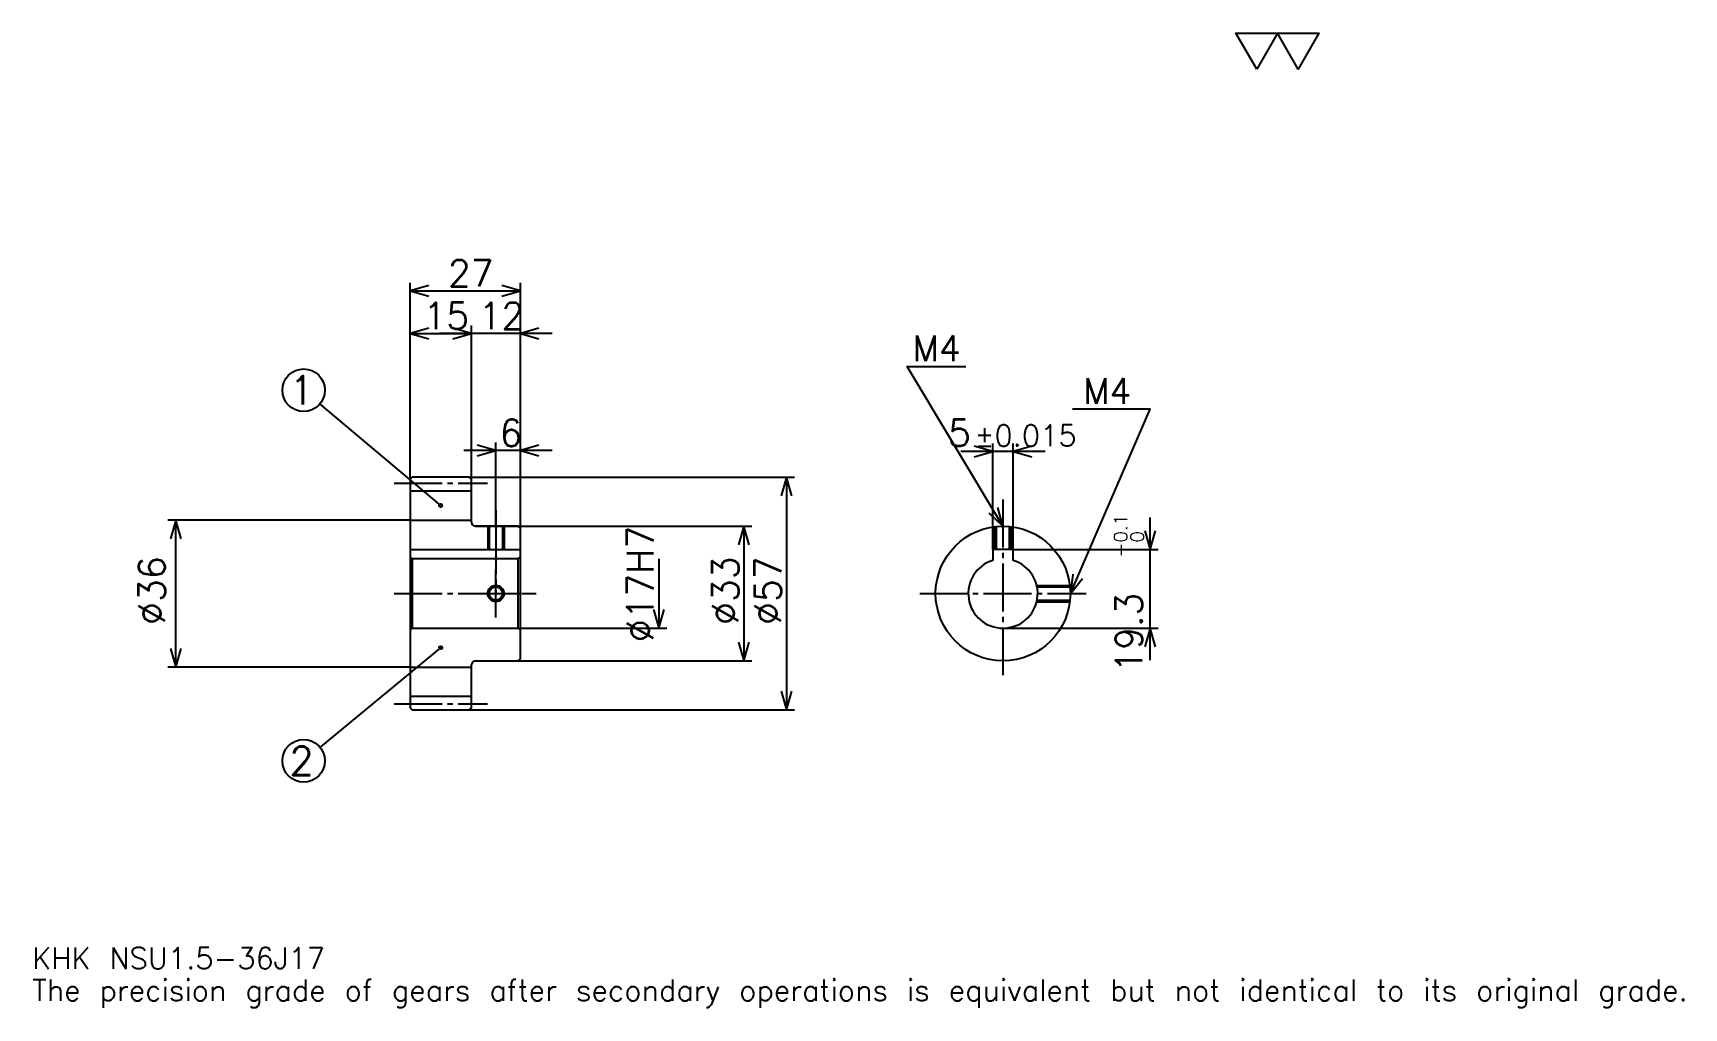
# Model space of a CAD drawing. Extents: x 13 to 418, y 5 to 244.
import ezdxf

# ---------------------------------------------------------------- set-up
doc = ezdxf.new("R2010")
doc.units = 0
doc.linetypes.add('DASHDOT', pattern=[15.652174, 11.73913, -1.304348, 1.304348, -1.304348])
doc.layers.get('0').update_dxf_attribs({"linetype": 'CONTINUOUS'})
doc.layers.add('DASHDOT', color=6, linetype='DASHDOT')
doc.styles.add('KANJI', font='TXT', dxfattribs={"bigfont": 'BIGFONT'})

msp = doc.modelspace()

# ---------------------------------------------------------------- linework, layer by layer
at = {"color": 5}
for p, q in [((105.652168, 134.804352), (105.652168, 182.41304)), ((132.652161, 134.804352), (132.652161, 182.41304)), ((105.652168, 180.456512), (132.652161, 180.456512)), ((105.652168, 170.021729), (120.652168, 170.021729)), ((140.478256, 170.021729), (112.82608, 170.021729)), ((120.652168, 134.804352), (120.652168, 171.978256)), ((113.152168, 127.866844), (83.559525, 152.734711)), ((126.652168, 134.804352), (126.652168, 143.282608)), ((248.391296, 117.104347), (248.391296, 143.021744)), ((253.391296, 117.104347), (253.391296, 143.021744)), ((140.478256, 141.32608), (118.82608, 141.32608)), ((261.217377, 141.065216), (240.565216, 141.065216)), ((105.652168, 134.304352), (105.652168, 134.804352)), ((120.152168, 134.804352), (132.652161, 134.804352)), ((120.652168, 134.304352), (120.652168, 134.804352)), ((126.652168, 122.804344), (126.652168, 134.804352)), ((126.652168, 122.804344), (126.652168, 134.804352)), ((132.652161, 134.804352), (199.82608, 134.804352)), ((132.652161, 122.304344), (132.652161, 134.804352)), ((197.869568, 134.804352), (197.869568, 77.804344)), ((105.652168, 124.304344), (46.304344, 124.304344)), ((48.260864, 88.304344), (48.260864, 124.304344)), ((121.652168, 122.804344), (132.652161, 122.804344)), ((132.652161, 122.804344), (189.391296, 122.804344)), ((187.434784, 122.804344), (187.434784, 89.804344)), ((286.956512, 89.978256), (286.956512, 124.930435)), ((166.565216, 114.804344), (166.565216, 97.804344)), ((253.391296, 117.104347), (288.913055, 117.104347)), ((132.652161, 97.804344), (168.521729, 97.804344)), ((250.891296, 97.804344), (288.913055, 97.804344)), ((113.152168, 93.054344), (83.588135, 68.639618)), ((121.652168, 89.804344), (132.652161, 89.804344)), ((132.652161, 89.804344), (189.391296, 89.804344)), ((105.652168, 88.304344), (46.304344, 88.304344)), ((120.152168, 77.804344), (132.652161, 77.804344)), ((132.652161, 77.804344), (199.82608, 77.804344))]:
    msp.add_line(p, q, dxfattribs=at)
at = {"color": 4}
for p, q in [((105.652168, 131.429352), (120.652168, 131.429352)), ((105.652168, 124.304344), (120.652168, 124.304344)), ((105.652168, 117.104347), (132.652161, 117.104347)), ((106.152168, 114.804344), (106.152168, 97.804344)), ((132.152161, 114.804344), (132.652161, 115.304344)), ((132.152161, 97.804344), (132.652161, 97.304344)), ((105.652168, 88.304344), (120.652168, 88.304344)), ((105.652168, 81.179344), (120.652168, 81.179344))]:
    msp.add_line(p, q, dxfattribs=at)
at = {"color": 7}
msp.add_lwpolyline([(313.043488, 234.782608), (307.956543, 243.600006), (328.304352, 243.600006), (323.217407, 234.782608), (318.130432, 243.600006), (313.043488, 234.782608)], dxfattribs=at)
at = {"color": 5}
for points in [[(110.217384, 181.760864), (105.652168, 180.456512), (110.217384, 179.152176)], [(128.086945, 179.152176), (132.652161, 180.456512), (128.086945, 181.760864)], [(110.217384, 171.32608), (105.652168, 170.021729), (110.217384, 168.717392)], [(116.086952, 168.717392), (120.652168, 170.021729), (116.086952, 171.32608)], [(116.086952, 168.717392), (120.652168, 170.021729), (116.086952, 171.32608)], [(137.217392, 171.32608), (132.652161, 170.021729), (137.217392, 168.717392)], [(250.891296, 122.804344), (227.41304, 161.934784), (241.760864, 161.934784)], [(267.391296, 106.304344), (286.956512, 151.5), (267.913055, 151.5)], [(122.086952, 140.021729), (126.652168, 141.32608), (122.086952, 142.630432)], [(137.217392, 142.630432), (132.652161, 141.32608), (137.217392, 140.021729)], [(243.82608, 139.760864), (248.391296, 141.065216), (243.82608, 142.369568)], [(257.956512, 142.369568), (253.391296, 141.065216), (257.956512, 139.760864)], [(199.173904, 130.23912), (197.869568, 134.804352), (196.565216, 130.23912)], [(247.424042, 126.047905), (250.891296, 122.804344), (249.66098, 127.390068)], [(49.565212, 119.739128), (48.260864, 124.304344), (46.956516, 119.739128)], [(188.73912, 118.239128), (187.434784, 122.804344), (186.130432, 118.239128)], [(285.652161, 121.669563), (286.956512, 117.104347), (288.260864, 121.669563)], [(268.007935, 111.012032), (267.391296, 106.304344), (270.401947, 109.975662)], [(165.260864, 102.36956), (166.565216, 97.804344), (167.869568, 102.36956)], [(288.260864, 93.239128), (286.956512, 97.804344), (285.652161, 93.239128)], [(186.130432, 94.36956), (187.434784, 89.804344), (188.73912, 94.36956)], [(46.956516, 92.86956), (48.260864, 88.304344), (49.565212, 92.86956)], [(196.565216, 82.36956), (197.869568, 77.804344), (199.173904, 82.36956)]]:
    msp.add_lwpolyline(points, dxfattribs=at)
at = {"color": 4}
for points in [[(120.652168, 123.804344), (120.652168, 134.304352), (120.152168, 134.804352), (106.152168, 134.804352), (105.652168, 134.304352), (105.652168, 97.304344)], [(121.652168, 89.804344), (132.152161, 89.804344), (132.652161, 90.304344), (132.652161, 122.304344), (132.152161, 122.804344), (121.652168, 122.804344)], [(124.652168, 122.804344), (124.652168, 117.104347)], [(125.032166, 122.804344), (125.032166, 117.104347)], [(128.272171, 122.804344), (128.272171, 117.104347)], [(128.652161, 122.804344), (128.652161, 117.104347)], [(248.891296, 117.104347), (248.891296, 122.682686)], [(249.271301, 117.104347), (249.271301, 122.724625)], [(252.511292, 117.104347), (252.511292, 122.724625)], [(252.891296, 117.104347), (252.891296, 122.682686)], [(105.652168, 97.304344), (106.152168, 97.804344), (132.152161, 97.804344), (132.152161, 114.804344), (106.152168, 114.804344), (105.652168, 115.304344)], [(253.391296, 114.428383), (253.391296, 117.104347), (248.391296, 117.104347), (248.391296, 114.428383)], [(259.152649, 108.304344), (267.269653, 108.304344)], [(259.235504, 107.924347), (267.311584, 107.924347)], [(259.152649, 104.304344), (267.269653, 104.304344)], [(259.235504, 104.684341), (267.311584, 104.684341)], [(105.652168, 97.304344), (105.652168, 78.304344), (106.152168, 77.804344), (120.152168, 77.804344), (120.652168, 78.304344), (120.652168, 88.804344)]]:
    msp.add_lwpolyline(points, dxfattribs=at)
at = {"color": 5}
for centre, radius in [((79.565216, 156.091309), 5.217391), ((113.152168, 127.866844), 0.391304), ((113.152168, 93.054344), 0.391304), ((79.565216, 65.317383), 5.217391)]:
    msp.add_circle(centre, radius, dxfattribs=at)
at = {"color": 4}
for centre, radius in [((250.891296, 106.304344), 16.5), ((126.652168, 106.304344), 1.62)]:
    msp.add_circle(centre, radius, dxfattribs=at)
at = {"color": 7}
msp.add_circle((126.652168, 106.304344), 2, dxfattribs=at)
at = {"color": 4}
for centre, radius, start, end in [((121.652168, 123.804344), 1, 180, 270), ((250.891296, 106.304344), 8.5, 107.10463483, 72.89536517), ((121.652168, 88.804344), 1, 90, 180)]:
    msp.add_arc(centre, radius, start, end, dxfattribs=at)
at = {"layer": 'DASHDOT', "color": 7}
for p, q in [((101.739128, 133.304352), (124.565216, 133.304352)), ((250.891296, 129.32608), (250.891296, 85.891296)), ((126.652168, 122.804344), (126.652168, 106.304344)), ((101.739128, 106.304344), (136.565216, 106.304344)), ((230.478256, 106.304344), (271.304352, 106.304344)), ((101.739128, 79.304344), (124.565216, 79.304344))]:
    msp.add_line(p, q, dxfattribs=at)
for points in [[(126.652168, 126.717392), (126.652168, 113.191299)], [(126.652168, 100.391304), (126.652168, 112.217384)], [(120.73912, 106.304344), (132.565216, 106.304344)]]:
    msp.add_lwpolyline(points, dxfattribs=at)

# ---------------------------------------------------------------- texts
at = {"color": 7, "style": 'KANJI'}
for s, height, p in [('27', 6.521739, (114.91304, 181.5)), ('15', 6.521739, (108.91304, 171.065216)), ('12', 6.521739, (122.41304, 171.065216)), ('M4', 6.26087, (228.717377, 163.239136)), ('1', 6.956522, (76.086952, 152.613037)), ('M4', 6.26087, (270.521729, 152.804352)), ('6', 6.521739, (127.5326, 142.369568)), ('5', 6.521739, (237.429138, 142.369568)), ('%%p0.015', 5.217391, (243.884857, 142.369568)), ('2', 6.956522, (76.086952, 61.839127)), ('KHK NSU1.5-36J17', 5.217391, (13.043478, 14.347826)), ('The precision grade of gears after secondary operations is equivalent but not identical to its original grade.', 5.217391, (13.043478, 6.521739))]:
    msp.add_text(s, height=height, dxfattribs=at).set_placement(p)
for s, height, p in [('%%c17H7', 6.521739, (165.260864, 94.402168)), ('0.1', 3.26087, (281.347839, 118.809372)), ('+', 3.26087, (281.347839, 115.157196)), ('0', 3.26087, (285.391296, 118.809372)), ('%%c36', 6.521739, (45.652168, 98.641304)), ('%%c33', 6.521739, (186.130432, 98.641296)), ('%%c57', 6.521739, (196.565216, 98.641296)), ('19.3', 6.521739, (285, 86.928528))]:
    msp.add_text(s, height=height, rotation=90, dxfattribs=at).set_placement(p)

doc.saveas('drawing.dxf')
